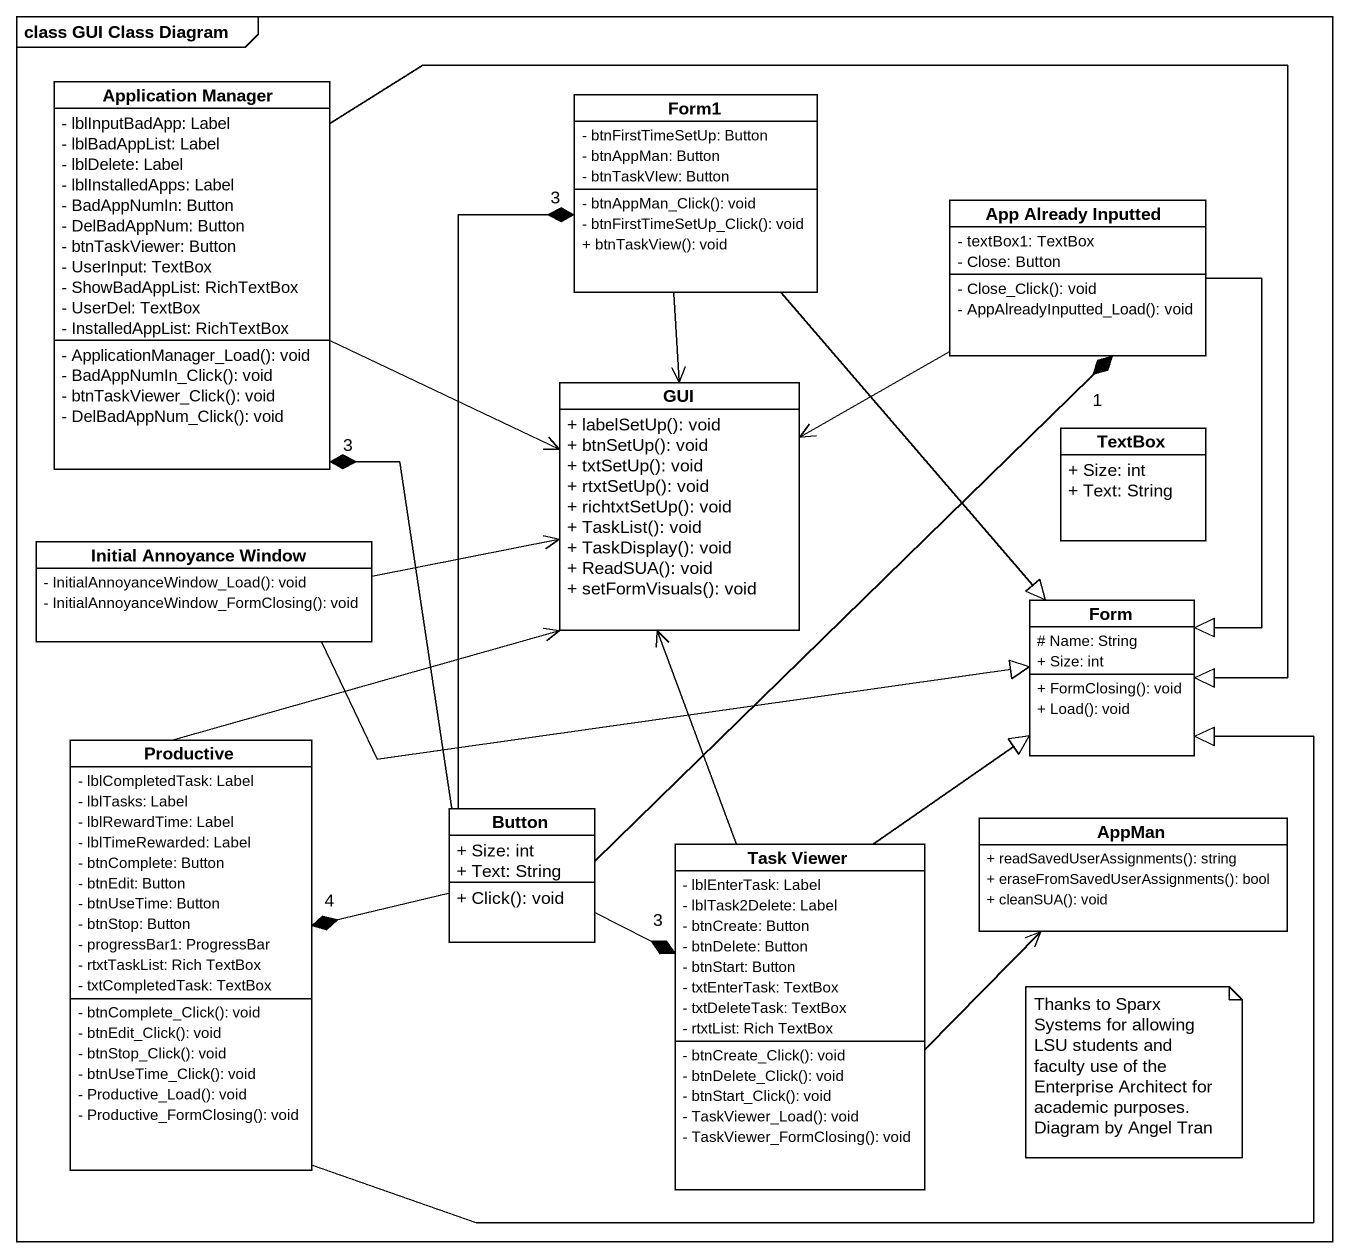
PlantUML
@startuml
mainframe class GUI Class Diagram
hide circle
hide empty members
skinparam classAttributeIconSize 0
class "Application Manager" as Application_Manager {
  - lblInputBadApp: Label
  - lblBadAppList: Label
  - lblDelete: Label
  - lblInstalledApps: Label
  - BadAppNumIn: Button
  - DelBadAppNum: Button
  - btnTaskViewer: Button
  - UserInput: TextBox
  - ShowBadAppList: RichTextBox
  - UserDel: TextBox
  - InstalledAppList: RichTextBox
  - ApplicationManager_Load(): void
  - BadAppNumIn_Click(): void
  - btnTaskViewer_Click(): void
  - DelBadAppNum_Click(): void
}
class Form1 {
  - btnFirstTimeSetUp: Button
  - btnAppMan: Button
  - btnTaskVIew: Button
  - btnAppMan_Click(): void
  - btnFirstTimeSetUp_Click(): void
  + btnTaskView(): void
}
class "App Already Inputted" as App_Already_Inputted {
  - textBox1: TextBox
  - Close: Button
  - Close_Click(): void
  - AppAlreadyInputted_Load(): void
}
class GUI {
  + labelSetUp(): void
  + btnSetUp(): void
  + txtSetUp(): void
  + rtxtSetUp(): void
  + richtxtSetUp(): void
  + TaskList(): void
  + TaskDisplay(): void
  + ReadSUA(): void
  + setFormVisuals(): void
}
class TextBox {
  + Size: int
  + Text: String
}
class "Initial Annoyance Window" as Initial_Annoyance_Window {
  - InitialAnnoyanceWindow_Load(): void
  - InitialAnnoyanceWindow_FormClosing(): void
}
class Form {
  # Name: String
  + Size: int
  + FormClosing(): void
  + Load(): void
}
class Productive {
  - lblCompletedTask: Label
  - lblTasks: Label
  - lblRewardTime: Label
  - lblTimeRewarded: Label
  - btnComplete: Button
  - btnEdit: Button
  - btnUseTime: Button
  - btnStop: Button
  - progressBar1: ProgressBar
  - rtxtTaskList: Rich TextBox
  - txtCompletedTask: TextBox
  - btnComplete_Click(): void
  - btnEdit_Click(): void
  - btnStop_Click(): void
  - btnUseTime_Click(): void
  - Productive_Load(): void
  - Productive_FormClosing(): void
}
class Button {
  + Size: int
  + Text: String
  + Click(): void
}
class "Task Viewer" as Task_Viewer {
  - lblEnterTask: Label
  - lblTask2Delete: Label
  - btnCreate: Button
  - btnDelete: Button
  - btnStart: Button
  - txtEnterTask: TextBox
  - txtDeleteTask: TextBox
  - rtxtList: Rich TextBox
  - btnCreate_Click(): void
  - btnDelete_Click(): void
  - btnStart_Click(): void
  - TaskViewer_Load(): void
  - TaskViewer_FormClosing(): void
}
class AppMan {
  + readSavedUserAssignments(): string
  + eraseFromSavedUserAssignments(): bool
  + cleanSUA(): void
}
Application_Manager -right-> GUI
Application_Manager -right-|> Form
Form1 --> GUI
Form1 --|> Form
App_Already_Inputted -left-> GUI
App_Already_Inputted --|> Form
Initial_Annoyance_Window -right-> GUI
Initial_Annoyance_Window -right-|> Form
Productive -up-> GUI
Productive -right-|> Form
Button -up-* "3" Application_Manager
Button -up-* "3" Form1
Button -up-* "1" App_Already_Inputted
Button -left-* "4" Productive
Button -right-* "3" Task_Viewer
Task_Viewer -up-> GUI
Task_Viewer -up-|> Form
Task_Viewer -right-> AppMan
note as N1
  Thanks to Sparx Systems for allowing LSU students and faculty use of the Enterprise Architect for academic purposes.
  Diagram by Angel Tran
end note
@enduml
